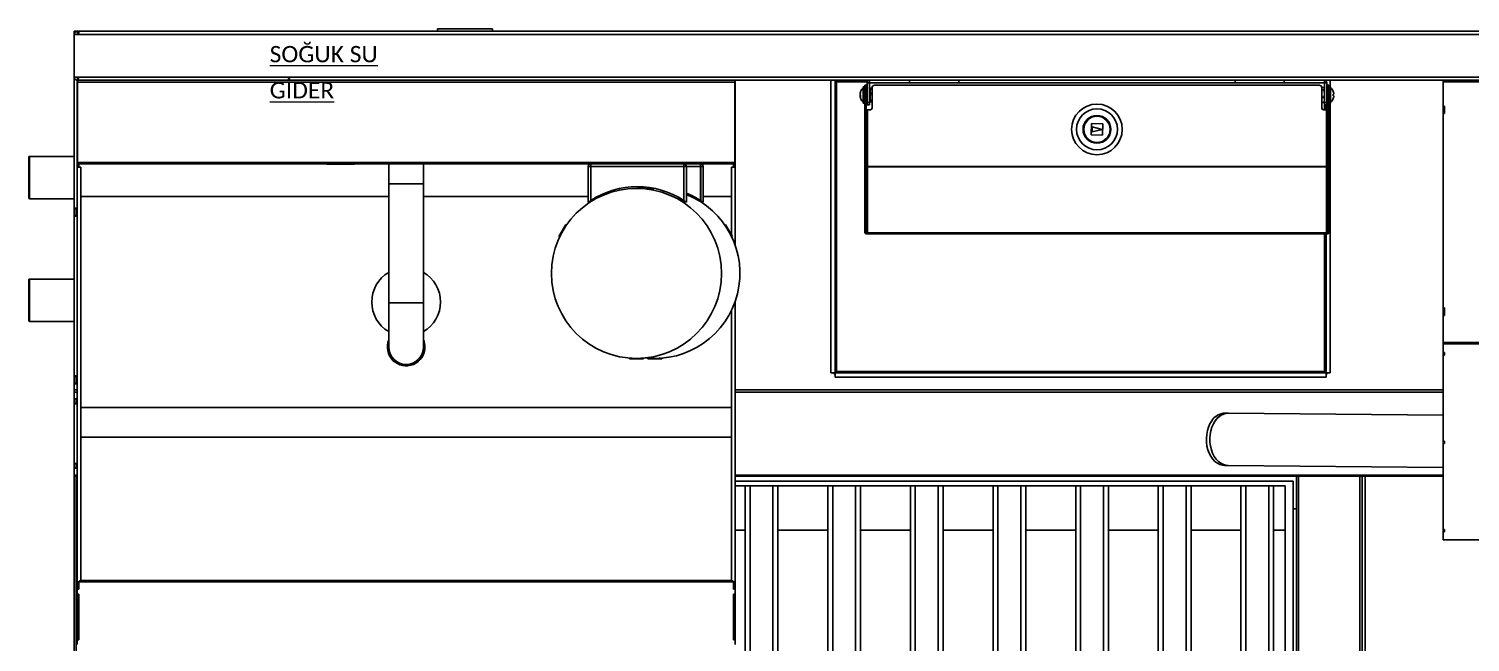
# Model space of a CAD drawing. Header units: millimetres. Extents: x -10496 to -5455, y -188 to 7293.
# Drawn here: x -7166.8 to -7078.7, y 3629.5 to 3667 of the extents above; entities that cross this region are included whole.
import ezdxf

# ---------------------------------------------------------------- set-up
doc = ezdxf.new("R2010")
doc.units = ezdxf.units.MM
doc.linetypes.add('SLD-Solid', pattern=[0])
doc.layers.add('Kıtc-016 Su Tes Yazı 001', color=5, linetype='Continuous')
doc.styles.get("Standard").update_dxf_attribs({"font": 'calibri.ttf', "height": 15})

# ---------------------------------------------------------------- blocks, each defined once
blk = doc.blocks.new('A$C1E774840')
at = {"color": 7, "linetype": 'SLD-Solid', "lineweight": 25}
for p, q in [((24.97, 97.787), (24.97, 97.637)), ((24.97, 97.787), (25.167, 97.787)), ((25.167, 97.787), (28.34, 97.787)), ((28.34, 97.637), (28.34, 97.787)), ((2.78, 97.637), (2.78, 97.436)), ((2.78, 97.637), (2.981, 97.637)), ((2.78, 97.436), (2.78, 94.838)), ((2.78, 97.436), (3.051, 97.436)), ((2.981, 97.637), (2.981, 97.437)), ((3.052, 97.637), (2.981, 97.637)), ((2.981, 97.437), (3.051, 97.437)), ((152.109, 97.436), (3.051, 97.436)), ((152.108, 97.637), (3.052, 97.637)), ((2.78, 94.838), (2.78, 86.829)), ((2.78, 94.838), (3.051, 94.838)), ((2.961, 94.073), (2.961, 94.548)), ((2.981, 94.548), (2.961, 94.548)), ((2.98, 94.838), (2.981, 94.837)), ((2.981, 94.837), (3.011, 94.838)), ((2.981, 94.837), (2.981, 94.637)), ((152.179, 94.637), (2.981, 94.637)), ((2.981, 94.532), (2.981, 94.637)), ((2.981, 94.637), (43.141, 94.637)), ((2.981, 94.532), (43.141, 94.532)), ((2.981, 89.606), (2.981, 94.532)), ((152.109, 94.838), (3.051, 94.838)), ((43.141, 94.637), (43.141, 94.532)), ((43.141, 94.548), (43.161, 94.548)), ((43.141, 89.606), (43.141, 94.532)), ((43.161, 94.073), (43.161, 94.548)), ((49.02, 94.637), (49.02, 76.748)), ((49.28, 94.557), (49.28, 94.637)), ((51.249, 94.557), (49.28, 94.557)), ((49.281, 94.557), (49.28, 94.547)), ((49.28, 94.557), (49.28, 76.748)), ((49.36, 94.547), (49.28, 94.547)), ((49.36, 92.637), (49.36, 94.547)), ((49.37, 94.547), (49.36, 94.537)), ((49.37, 94.547), (49.36, 94.406)), ((49.37, 94.547), (49.37, 94.557)), ((49.37, 76.837), (49.37, 94.547)), ((51.244, 94.547), (49.37, 94.547)), ((51.1, 94.339), (51.18, 94.339)), ((51.1, 94.189), (51.1, 94.339)), ((51.18, 94.339), (51.18, 94.189)), ((51.231, 94.486), (51.381, 94.486)), ((51.231, 94.486), (51.231, 93.289)), ((51.381, 94.486), (51.381, 93.289)), ((51.382, 94.637), (51.382, 94.487)), ((53.831, 94.487), (51.382, 94.487)), ((78.872, 94.339), (51.69, 94.339)), ((53.831, 94.637), (53.831, 94.487)), ((56.831, 94.487), (53.831, 94.487)), ((56.831, 94.637), (56.831, 94.487)), ((73.731, 94.487), (56.831, 94.487)), ((73.731, 94.637), (73.731, 94.487)), ((76.731, 94.487), (73.731, 94.487)), ((76.731, 94.637), (76.731, 94.487)), ((79.18, 94.487), (76.731, 94.487)), ((79.18, 94.637), (79.18, 94.487)), ((79.331, 94.486), (79.181, 94.486)), ((79.181, 93.289), (79.181, 94.486)), ((79.28, 94.637), (79.28, 94.599)), ((79.331, 93.289), (79.331, 94.486)), ((79.382, 94.339), (79.462, 94.339)), ((79.382, 94.189), (79.382, 94.339)), ((79.462, 94.339), (79.462, 94.189)), ((79.54, 94.239), (79.54, 94.637)), ((86.43, 94.536), (86.43, 94.637)), ((135.43, 94.536), (86.43, 94.536)), ((86.43, 93.063), (86.43, 94.536)), ((2.961, 94.073), (2.981, 94.073)), ((2.961, 93.823), (2.961, 94.073)), ((2.981, 93.823), (2.961, 93.823)), ((2.961, 90.347), (2.961, 93.823)), ((43.161, 94.073), (43.141, 94.073)), ((43.141, 93.823), (43.161, 93.823)), ((43.161, 93.823), (43.161, 94.073)), ((43.161, 90.347), (43.161, 93.823)), ((50.807, 93.854), (50.807, 93.827)), ((50.807, 93.762), (50.807, 93.827)), ((50.807, 93.717), (50.807, 93.662)), ((50.807, 93.625), (50.807, 93.663)), ((51.1, 94.239), (51, 94.239)), ((51, 93.61), (51, 94.239)), ((51, 93.239), (51, 93.61)), ((51.18, 94.189), (51.1, 94.189)), ((51.1, 94.189), (51.1, 89.566)), ((51.18, 94.189), (51.18, 89.566)), ((51.231, 93.939), (51.18, 93.939)), ((51.18, 93.539), (51.231, 93.539)), ((51.418, 93.939), (51.381, 93.939)), ((51.381, 93.539), (51.418, 93.539)), ((51.454, 94.166), (51.418, 93.983)), ((51.418, 93.983), (51.418, 94.139)), ((51.418, 93.983), (51.418, 93.586)), ((51.418, 93.586), (51.418, 93.343)), ((51.54, 94.166), (51.454, 94.166)), ((51.54, 93.799), (51.454, 93.799)), ((51.54, 92.939), (51.54, 94.189)), ((79.022, 94.189), (79.145, 94.189)), ((79.022, 92.939), (79.022, 94.189)), ((79.022, 94.057), (79.145, 94.057)), ((79.022, 93.607), (79.145, 93.607)), ((79.145, 94.057), (79.181, 94.123)), ((79.145, 93.29), (79.181, 93.449)), ((79.181, 94.139), (79.171, 94.157)), ((79.382, 93.939), (79.331, 93.939)), ((79.331, 93.539), (79.382, 93.539)), ((79.382, 94.189), (79.382, 89.566)), ((79.462, 94.189), (79.382, 94.189)), ((79.562, 94.239), (79.462, 94.239)), ((79.462, 94.189), (79.462, 89.566)), ((79.562, 94.239), (79.562, 93.739)), ((79.562, 93.739), (79.562, 93.239)), ((79.724, 93.954), (79.726, 93.954)), ((79.724, 93.791), (79.755, 93.791)), ((79.755, 93.688), (79.724, 93.688)), ((79.726, 93.525), (79.724, 93.525)), ((79.755, 93.844), (79.755, 93.791)), ((79.755, 93.688), (79.755, 93.635)), ((49.28, 92.637), (49.36, 92.637)), ((49.28, 92.496), (49.36, 92.496)), ((49.36, 92.637), (49.36, 92.496)), ((49.36, 76.969), (49.36, 92.496)), ((51, 93.239), (51.1, 93.239)), ((51.181, 92.839), (51.181, 89.364)), ((51.262, 92.839), (51.181, 92.839)), ((51.231, 93.289), (51.381, 93.289)), ((51.231, 93.139), (51.231, 93.289)), ((51.381, 93.139), (51.231, 93.139)), ((51.262, 92.839), (51.262, 89.363)), ((51.262, 92.839), (51.44, 92.839)), ((51.381, 93.289), (51.381, 93.139)), ((51.454, 93.373), (51.418, 93.343)), ((51.54, 93.373), (51.454, 93.373)), ((51.54, 93.313), (51.454, 93.313)), ((79.022, 93.29), (79.145, 93.29)), ((79.3, 92.839), (79.122, 92.839)), ((79.171, 93.322), (79.181, 93.339)), ((79.181, 93.289), (79.331, 93.289)), ((79.181, 93.139), (79.181, 93.289)), ((79.331, 93.139), (79.181, 93.139)), ((79.19, 93.139), (79.19, 92.839)), ((79.2, 93.139), (79.2, 92.839)), ((79.28, 92.839), (79.28, 93.139)), ((79.3, 89.363), (79.3, 92.839)), ((79.381, 92.839), (79.3, 92.839)), ((79.331, 93.289), (79.331, 93.139)), ((79.381, 89.364), (79.381, 92.839)), ((79.462, 93.239), (79.562, 93.239)), ((79.54, 76.748), (79.54, 93.239)), ((86.43, 93.063), (86.43, 93.042)), ((86.43, 93.063), (86.53, 93.063)), ((86.53, 93.042), (86.43, 93.042)), ((86.43, 93.042), (86.43, 93.033)), ((86.53, 93.033), (86.43, 93.033)), ((86.43, 93.033), (86.43, 92.635)), ((86.53, 92.635), (86.43, 92.635)), ((86.43, 92.635), (86.43, 92.614)), ((86.43, 92.605), (86.43, 92.614)), ((86.53, 92.614), (86.43, 92.614)), ((86.43, 80.72), (86.43, 92.605)), ((86.53, 92.605), (86.43, 92.605)), ((86.53, 93.063), (86.53, 92.605)), ((86.53, 93.033), (86.53, 92.635)), ((0, 89.076), (0, 89.937)), ((2.78, 89.987), (0.05, 89.987)), ((0.05, 89.987), (0.05, 89.092)), ((2.961, 90.347), (2.981, 90.347)), ((2.961, 90.097), (2.961, 90.347)), ((2.981, 90.097), (2.961, 90.097)), ((2.961, 89.382), (2.961, 90.097)), ((43.161, 90.347), (43.141, 90.347)), ((43.141, 90.097), (43.161, 90.097)), ((43.161, 90.097), (43.161, 90.347)), ((43.161, 89.382), (43.161, 90.097)), ((0, 87.437), (0, 89.076)), ((0.05, 89.092), (0.05, 87.387)), ((3.061, 89.382), (2.961, 89.382)), ((2.961, 89.382), (2.961, 89.332)), ((2.961, 89.332), (3.171, 89.332)), ((2.961, 63.974), (2.961, 89.332)), ((2.981, 89.606), (3.071, 89.606)), ((3.061, 89.382), (3.061, 89.534)), ((3.071, 89.532), (3.061, 89.532)), ((3.061, 89.332), (3.061, 89.382)), ((3.071, 89.606), (43.051, 89.606)), ((3.071, 89.606), (3.071, 89.532)), ((3.071, 89.532), (43.051, 89.532)), ((3.171, 64.081), (3.171, 89.332)), ((18.192, 89.532), (18.211, 89.513)), ((18.222, 89.502), (18.192, 89.532)), ((18.222, 89.502), (18.274, 89.502)), ((18.245, 89.532), (18.275, 89.502)), ((18.274, 89.504), (18.274, 89.502)), ((18.275, 89.502), (18.274, 89.502)), ((18.275, 89.502), (19.9, 89.502)), ((19.9, 89.502), (19.911, 89.514)), ((19.911, 89.513), (19.93, 89.532)), ((21.996, 89.532), (21.996, 81.032)), ((24.126, 81.032), (24.126, 89.532)), ((34.338, 89.372), (34.188, 89.372)), ((34.188, 89.372), (34.188, 87.179)), ((34.338, 89.372), (34.338, 87.281)), ((34.338, 89.179), (34.348, 89.179)), ((34.348, 89.372), (34.348, 89.532)), ((34.348, 87.288), (34.348, 89.372)), ((40.028, 89.372), (34.348, 89.372)), ((40.028, 89.532), (40.028, 89.372)), ((40.028, 89.372), (40.028, 87.288)), ((40.028, 89.372), (40.038, 89.372)), ((40.028, 89.179), (40.038, 89.179)), ((40.038, 87.281), (40.038, 89.372)), ((40.188, 89.372), (40.038, 89.372)), ((40.188, 87.179), (40.188, 89.372)), ((40.188, 89.372), (41.051, 89.372)), ((41.051, 89.372), (41.051, 89.532)), ((41.051, 87.288), (41.051, 89.372)), ((41.061, 89.179), (41.051, 89.179)), ((41.061, 89.372), (41.061, 87.281)), ((41.061, 89.372), (41.211, 89.372)), ((41.211, 89.372), (41.211, 87.179)), ((42.951, 85.175), (42.951, 89.332)), ((43.161, 89.332), (42.951, 89.332)), ((43.051, 89.606), (43.141, 89.606)), ((43.051, 89.532), (43.051, 89.606)), ((43.061, 89.532), (43.051, 89.532)), ((43.061, 89.382), (43.061, 89.534)), ((43.061, 89.382), (43.161, 89.382)), ((43.061, 89.332), (43.061, 89.382)), ((43.161, 89.382), (43.161, 89.332)), ((43.161, 84.573), (43.161, 89.332)), ((51.1, 89.566), (51.18, 89.566)), ((51.1, 89.566), (51.1, 89.145)), ((51.1, 89.145), (51.18, 89.145)), ((51.1, 89.145), (51.1, 86.062)), ((51.18, 89.566), (51.18, 89.145)), ((51.18, 89.145), (51.18, 86.062)), ((51.181, 85.333), (51.181, 89.363)), ((51.261, 89.363), (51.181, 89.363)), ((51.262, 89.363), (51.331, 89.363)), ((51.262, 89.363), (51.262, 89.338)), ((51.262, 89.363), (51.331, 89.363)), ((51.262, 89.338), (51.262, 85.306)), ((51.262, 89.338), (51.331, 89.338)), ((79.231, 89.363), (51.331, 89.363)), ((51.331, 89.363), (51.331, 89.338)), ((79.231, 89.338), (51.331, 89.338)), ((79.3, 89.363), (79.231, 89.363)), ((79.231, 89.338), (79.231, 89.363)), ((79.3, 89.363), (79.231, 89.363)), ((79.3, 89.338), (79.231, 89.338)), ((79.28, 89.363), (79.28, 89.363)), ((79.3, 89.363), (79.3, 89.338)), ((79.3, 85.306), (79.3, 89.338)), ((79.301, 89.363), (79.381, 89.363)), ((79.381, 89.363), (79.381, 85.333)), ((79.462, 89.566), (79.382, 89.566)), ((79.382, 89.566), (79.382, 89.145)), ((79.462, 89.145), (79.382, 89.145)), ((79.382, 89.145), (79.382, 86.062)), ((79.462, 89.566), (79.462, 89.145)), ((79.462, 89.145), (79.462, 86.062)), ((24.109, 88.312), (22.013, 88.312)), ((34.348, 88.679), (34.338, 88.679)), ((40.038, 88.679), (40.028, 88.679)), ((41.051, 88.679), (41.061, 88.679)), ((0.05, 87.387), (2.78, 87.387)), ((3.171, 87.532), (21.996, 87.532)), ((24.126, 87.532), (34.188, 87.532)), ((34.338, 87.679), (34.348, 87.679)), ((34.338, 87.214), (34.338, 87.281)), ((34.538, 87.406), (34.538, 87.335)), ((34.763, 87.532), (34.913, 87.532)), ((35.211, 87.661), (35.211, 87.741)), ((35.361, 87.719), (35.361, 87.8)), ((35.371, 87.804), (35.371, 87.722)), ((39.738, 87.335), (39.738, 87.464)), ((39.838, 87.276), (39.838, 87.406)), ((39.938, 87.345), (39.938, 87.214)), ((40.028, 87.679), (40.038, 87.679)), ((40.038, 87.281), (40.038, 87.179)), ((40.486, 87.532), (40.636, 87.532)), ((40.861, 87.406), (40.861, 87.335)), ((41.061, 87.679), (41.051, 87.679)), ((41.061, 87.214), (41.061, 87.281)), ((41.211, 87.532), (42.951, 87.532)), ((2.78, 86.779), (2.78, 86.829)), ((2.9, 86.829), (2.78, 86.829)), ((2.9, 86.779), (2.78, 86.779)), ((2.78, 86.379), (2.78, 86.779)), ((2.9, 86.379), (2.78, 86.379)), ((2.78, 86.329), (2.78, 86.379)), ((2.9, 86.829), (2.9, 86.329)), ((2.9, 86.379), (2.9, 86.779)), ((40.038, 87.179), (39.991, 87.179)), ((2.78, 86.329), (2.78, 76.57)), ((2.78, 86.329), (2.9, 86.329)), ((32.396, 85.085), (32.816, 85.812)), ((32.86, 85.787), (32.816, 85.812)), ((42.583, 85.812), (42.54, 85.787)), ((42.583, 85.812), (42.623, 85.742)), ((42.623, 85.742), (43.003, 85.085)), ((51.1, 86.062), (51.18, 86.062)), ((51.1, 86.047), (51.1, 86.062)), ((51.18, 86.047), (51.1, 86.047)), ((51.1, 86.047), (51.1, 85.331)), ((51.18, 86.062), (51.18, 86.047)), ((51.18, 86.047), (51.18, 85.331)), ((79.382, 86.062), (79.462, 86.062)), ((79.382, 86.047), (79.382, 86.062)), ((79.462, 86.047), (79.382, 86.047)), ((79.382, 86.047), (79.382, 85.331)), ((79.462, 86.062), (79.462, 86.047)), ((79.462, 86.047), (79.462, 85.331)), ((32.396, 85.085), (32.44, 85.06)), ((42.96, 85.06), (43.003, 85.085)), ((51.18, 85.331), (51.1, 85.331)), ((51.181, 85.33), (51.181, 85.25)), ((51.181, 85.25), (51.331, 85.25)), ((51.262, 85.306), (51.331, 85.306)), ((79.231, 85.306), (51.331, 85.306)), ((51.331, 85.306), (51.331, 85.25)), ((79.231, 85.25), (51.331, 85.25)), ((79.19, 85.25), (79.19, 76.837)), ((79.2, 85.25), (79.2, 76.969)), ((79.3, 85.306), (79.231, 85.306)), ((79.231, 85.25), (79.231, 85.306)), ((79.381, 85.25), (79.231, 85.25)), ((79.28, 76.748), (79.28, 85.25)), ((79.381, 85.33), (79.381, 85.25)), ((79.382, 85.331), (79.462, 85.331)), ((0, 81.576), (0, 82.437)), ((2.78, 82.487), (0.05, 82.487)), ((0.05, 82.487), (0.05, 81.592)), ((0, 79.937), (0, 81.576)), ((0.05, 81.592), (0.05, 79.887)), ((43.161, 63.974), (43.161, 81.091)), ((21.996, 81.032), (21.996, 78.332)), ((21.996, 81.032), (24.126, 81.032)), ((24.126, 78.332), (24.126, 81.032)), ((42.951, 64.081), (42.951, 80.586)), ((86.43, 80.72), (86.43, 80.699)), ((86.43, 80.72), (86.53, 80.72)), ((86.53, 80.699), (86.43, 80.699)), ((86.43, 80.699), (86.43, 80.69)), ((86.53, 80.69), (86.43, 80.69)), ((86.43, 80.69), (86.43, 80.292)), ((86.53, 80.292), (86.43, 80.292)), ((86.43, 80.292), (86.43, 80.271)), ((86.43, 80.262), (86.43, 80.271)), ((86.53, 80.271), (86.43, 80.271)), ((86.43, 78.602), (86.43, 80.262)), ((86.53, 80.262), (86.43, 80.262)), ((86.53, 80.72), (86.53, 80.262)), ((86.53, 80.69), (86.53, 80.292)), ((0.05, 79.887), (2.78, 79.887)), ((135.43, 78.602), (86.43, 78.602)), ((86.43, 78.515), (86.43, 78.602)), ((135.43, 78.515), (86.43, 78.515)), ((86.43, 77.986), (86.43, 78.515)), ((36.718, 77.649), (36.718, 77.599)), ((37.558, 77.599), (36.718, 77.599)), ((37.558, 77.599), (37.558, 77.649)), ((37.841, 77.649), (37.841, 77.599)), ((38.6, 77.599), (37.841, 77.599)), ((38.681, 77.599), (38.6, 77.599)), ((38.681, 77.599), (38.681, 77.649)), ((86.43, 77.986), (86.43, 77.976)), ((86.43, 77.986), (86.53, 77.986)), ((86.53, 77.976), (86.43, 77.976)), ((86.43, 77.976), (86.43, 77.849)), ((86.53, 77.849), (86.43, 77.849)), ((86.43, 77.84), (86.43, 77.849)), ((86.53, 77.84), (86.43, 77.84)), ((86.43, 72.575), (86.43, 77.84)), ((86.53, 77.986), (86.53, 77.84)), ((86.53, 77.976), (86.53, 77.849)), ((49.28, 76.748), (49.02, 76.748)), ((49.28, 76.969), (49.36, 76.969)), ((49.281, 76.747), (79.279, 76.747)), ((49.281, 76.487), (49.281, 76.747)), ((49.36, 76.969), (49.37, 76.837)), ((49.37, 76.837), (49.502, 76.827)), ((79.19, 76.837), (49.37, 76.837)), ((79.059, 76.827), (49.502, 76.827)), ((49.502, 76.747), (49.502, 76.827)), ((79.059, 76.827), (79.19, 76.837)), ((79.059, 76.747), (79.059, 76.827)), ((79.19, 76.837), (79.2, 76.969)), ((79.28, 76.969), (79.2, 76.969)), ((79.279, 76.747), (79.279, 76.487)), ((79.54, 76.748), (79.28, 76.748)), ((2.78, 76.52), (2.78, 76.57)), ((2.9, 76.57), (2.78, 76.57)), ((2.9, 76.52), (2.78, 76.52)), ((2.78, 76.12), (2.78, 76.52)), ((2.9, 76.12), (2.78, 76.12)), ((2.78, 76.07), (2.78, 76.12)), ((2.78, 76.07), (2.78, 75.721)), ((2.78, 76.07), (2.9, 76.07)), ((2.9, 76.57), (2.9, 76.07)), ((2.9, 76.12), (2.9, 76.52)), ((49.281, 76.487), (79.279, 76.487)), ((2.78, 75.721), (2.78, 75.579)), ((2.78, 75.721), (2.961, 75.721)), ((2.78, 75.579), (2.78, 75.161)), ((2.78, 75.579), (2.961, 75.579)), ((2.78, 75.154), (2.78, 75.161)), ((2.9, 75.161), (2.78, 75.161)), ((2.9, 75.154), (2.78, 75.154)), ((2.78, 74.871), (2.78, 75.154)), ((2.9, 75.161), (2.9, 74.864)), ((2.9, 74.871), (2.9, 75.154)), ((43.161, 75.721), (86.43, 75.721)), ((43.161, 75.579), (86.43, 75.579)), ((2.9, 74.871), (2.78, 74.871)), ((2.78, 74.871), (2.78, 74.864)), ((2.78, 74.864), (2.78, 71.211)), ((2.78, 74.864), (2.9, 74.864)), ((3.171, 74.632), (42.951, 74.632)), ((73.321, 74.291), (73.108, 74.293)), ((86.43, 74.171), (73.321, 74.291)), ((3.171, 72.82), (42.951, 72.82)), ((86.43, 72.575), (86.43, 72.569)), ((86.43, 72.575), (86.53, 72.575)), ((86.53, 72.569), (86.43, 72.569)), ((86.43, 72.569), (86.43, 72.442)), ((86.53, 72.442), (86.43, 72.442)), ((86.43, 72.435), (86.43, 72.442)), ((86.43, 67.171), (86.43, 72.435)), ((86.53, 72.435), (86.43, 72.435)), ((86.53, 72.575), (86.53, 72.435)), ((86.53, 72.569), (86.53, 72.442)), ((2.78, 71.203), (2.78, 71.211)), ((2.9, 71.211), (2.78, 71.211)), ((2.9, 71.203), (2.78, 71.203)), ((2.78, 70.921), (2.78, 71.203)), ((2.9, 70.921), (2.78, 70.921)), ((2.78, 70.921), (2.78, 70.914)), ((2.78, 70.914), (2.78, 70.496)), ((2.78, 70.914), (2.9, 70.914)), ((2.78, 70.496), (2.78, 70.437)), ((2.78, 70.496), (2.961, 70.496)), ((2.9, 71.211), (2.9, 70.914)), ((2.9, 70.921), (2.9, 71.203)), ((43.161, 70.496), (86.43, 70.496)), ((73.079, 71.094), (73.291, 71.092)), ((73.291, 71.092), (86.43, 70.971)), ((2.78, 70.437), (2.901, 70.437)), ((2.78, 22.337), (2.78, 70.437)), ((2.78, 70.437), (2.9, 70.437)), ((2.9, 70.437), (2.961, 70.437)), ((2.901, 22.337), (2.901, 70.437)), ((2.901, 70.437), (2.961, 70.437)), ((43.161, 70.437), (86.43, 70.437)), ((77.48, 70.437), (77.48, 22.337)), ((77.601, 70.437), (77.601, 22.337)), ((81.35, 70.437), (77.601, 70.437)), ((81.35, 70.437), (81.35, 22.337)), ((81.48, 70.437), (81.48, 22.337)), ((81.68, 70.437), (81.68, 22.337)), ((77.28, 68.437), (77.48, 68.437)), ((86.43, 67.171), (86.43, 67.161)), ((86.43, 67.171), (86.53, 67.171)), ((86.53, 67.161), (86.43, 67.161)), ((86.43, 67.161), (86.43, 67.034)), ((86.53, 67.034), (86.43, 67.034)), ((86.43, 67.024), (86.43, 67.034)), ((86.43, 66.542), (86.43, 67.024)), ((86.53, 67.024), (86.43, 67.024)), ((86.53, 67.171), (86.53, 67.024)), ((86.53, 67.161), (86.53, 67.034)), ((135.43, 66.542), (86.43, 66.542)), ((86.43, 66.536), (86.43, 66.542)), ((135.43, 66.536), (86.43, 66.536)), ((3.091, 63.974), (2.961, 63.974)), ((2.961, 63.974), (2.961, 63.924)), ((3.061, 63.924), (2.961, 63.924)), ((2.961, 63.534), (2.961, 63.924)), ((2.961, 63.534), (3.061, 63.534)), ((2.961, 63.534), (2.961, 63.524)), ((2.961, 63.524), (2.961, 63.224)), ((3.061, 63.524), (2.961, 63.524)), ((3.061, 63.979), (3.061, 63.974)), ((3.061, 63.974), (43.061, 63.974)), ((3.061, 63.974), (3.061, 63.524)), ((3.061, 63.534), (3.061, 63.924)), ((3.091, 64.033), (3.091, 63.998)), ((3.157, 64.056), (42.965, 64.056)), ((43.031, 64.033), (43.031, 63.998)), ((43.031, 63.974), (43.161, 63.974)), ((43.061, 63.979), (43.061, 63.974)), ((43.061, 63.974), (43.061, 63.524)), ((43.061, 63.924), (43.161, 63.924)), ((43.061, 63.534), (43.061, 63.924)), ((43.161, 63.534), (43.061, 63.534)), ((43.161, 63.524), (43.061, 63.524)), ((43.161, 63.974), (43.161, 63.924)), ((43.161, 63.534), (43.161, 63.924)), ((43.161, 63.534), (43.161, 63.524)), ((43.161, 63.224), (43.161, 63.524)), ((2.961, 63.224), (3.061, 63.224)), ((2.961, 63.224), (2.961, 63.214)), ((3.061, 63.214), (2.961, 63.214)), ((2.961, 60.442), (2.961, 63.214)), ((3.061, 63.224), (3.061, 60.432)), ((3.061, 60.442), (3.061, 63.214)), ((43.061, 63.224), (43.161, 63.224)), ((43.061, 63.224), (43.061, 60.432)), ((43.061, 63.214), (43.161, 63.214)), ((43.061, 60.442), (43.061, 63.214)), ((43.161, 63.224), (43.161, 63.214)), ((43.161, 60.442), (43.161, 63.214)), ((2.961, 60.442), (3.061, 60.442)), ((2.961, 60.442), (2.961, 60.432)), ((2.961, 60.432), (2.961, 60.132)), ((3.061, 60.432), (2.961, 60.432)), ((43.161, 60.442), (43.061, 60.442)), ((43.161, 60.432), (43.061, 60.432)), ((43.161, 60.442), (43.161, 60.432)), ((43.161, 60.132), (43.161, 60.432))]:
    blk.add_line(p, q, dxfattribs=at)
at = {"color": 251, "linetype": 'SLD-Solid', "lineweight": 25}
for p, q in [((64.938, 91.996), (64.924, 91.296)), ((65.638, 91.983), (64.938, 91.996)), ((64.978, 91.495), (64.984, 91.795)), ((65.599, 91.633), (64.978, 91.495)), ((64.984, 91.795), (65.599, 91.633)), ((65.624, 91.283), (65.638, 91.983)), ((64.924, 91.296), (65.624, 91.283)), ((77.28, 70.137), (43.161, 70.137)), ((76.78, 69.837), (43.161, 69.837)), ((43.78, 69.837), (43.78, 22.937)), ((44.08, 69.837), (44.08, 22.937)), ((45.48, 69.837), (45.48, 22.937)), ((45.78, 69.837), (45.78, 22.937)), ((48.83, 69.837), (48.83, 22.937)), ((49.13, 69.837), (49.13, 22.937)), ((50.53, 69.837), (50.53, 22.937)), ((50.83, 69.837), (50.83, 22.937)), ((53.88, 69.837), (53.88, 22.937)), ((54.18, 69.837), (54.18, 22.937)), ((55.58, 69.837), (55.58, 22.937)), ((55.88, 69.837), (55.88, 22.937)), ((58.93, 69.837), (58.93, 22.937)), ((59.23, 69.837), (59.23, 22.937)), ((60.63, 69.837), (60.63, 22.937)), ((60.93, 69.837), (60.93, 22.937)), ((63.98, 69.837), (63.98, 22.937)), ((64.28, 69.837), (64.28, 22.937)), ((65.68, 69.837), (65.68, 22.937)), ((65.98, 69.837), (65.98, 22.937)), ((69.03, 69.837), (69.03, 22.937)), ((69.33, 69.837), (69.33, 22.937)), ((70.73, 69.837), (70.73, 22.937)), ((71.03, 69.837), (71.03, 22.937)), ((74.08, 69.837), (74.08, 22.937)), ((74.38, 69.837), (74.38, 22.937)), ((75.78, 69.837), (75.78, 22.937)), ((76.08, 69.837), (76.08, 22.937)), ((76.78, 22.937), (76.78, 69.837)), ((77.28, 22.637), (77.28, 70.137)), ((43.78, 67.137), (43.161, 67.137)), ((48.83, 67.137), (45.78, 67.137)), ((53.88, 67.137), (50.83, 67.137)), ((58.93, 67.137), (55.88, 67.137)), ((63.98, 67.137), (60.93, 67.137)), ((69.03, 67.137), (65.98, 67.137)), ((74.08, 67.137), (71.03, 67.137)), ((76.78, 67.137), (76.08, 67.137))]:
    blk.add_line(p, q, dxfattribs=at)
at = {"color": 7, "linetype": 'SLD-Solid', "lineweight": 25, "flags": 128}
for points in [[(37.195, 88.032), (37.356, 88.061), (37.7, 88.107)], [(38.205, 88.032), (37.823, 88.013), (37.7, 88.001)], [(73.321, 74.291), (73.268, 74.29), (73.1, 74.263), (72.937, 74.2), (72.782, 74.104), (72.639, 73.976), (72.511, 73.819), (72.401, 73.637), (72.311, 73.434), (72.243, 73.215), (72.199, 72.984), (72.179, 72.746), (72.185, 72.507), (72.216, 72.272), (72.271, 72.047), (72.349, 71.836), (72.449, 71.644), (72.568, 71.475), (72.703, 71.334), (72.852, 71.223), (73.011, 71.145), (73.176, 71.101), (73.291, 71.092)], [(73.079, 71.094), (72.963, 71.103), (72.798, 71.147), (72.639, 71.225), (72.49, 71.336), (72.355, 71.477), (72.236, 71.646), (72.137, 71.838), (72.058, 72.049), (72.003, 72.274), (71.972, 72.509), (71.967, 72.748), (71.986, 72.986), (72.03, 73.217), (72.098, 73.436), (72.188, 73.639), (72.299, 73.821)], [(73.291, 71.092), (73.176, 71.101), (73.011, 71.145), (72.852, 71.223), (72.703, 71.334), (72.568, 71.475), (72.449, 71.644), (72.349, 71.836), (72.271, 72.047), (72.216, 72.272), (72.185, 72.507), (72.179, 72.746), (72.199, 72.984), (72.243, 73.215), (72.311, 73.434), (72.401, 73.637), (72.511, 73.819)]]:
    blk.add_lwpolyline(points, dxfattribs=at)
at = {"color": 251, "linetype": 'SLD-Solid', "lineweight": 25}
for radius in [1.55, 1.25, 0.851, 0.801, 0.8]:
    blk.add_circle((65.281, 91.639), radius, dxfattribs=at)
at = {"color": 7, "linetype": 'SLD-Solid', "lineweight": 25}
blk.add_circle((37.138, 82.832), 5.2, dxfattribs=at)
for centre, radius, start, end in [((3.071, 94.548), 0.11, 144.9032, 180), ((43.051, 94.548), 0.11, 0, 35.0968), ((49.37, 94.547), 0.01, 90, 180), ((51.382, 94.486), 0.151, 90, 180), ((51.382, 94.486), 0.001, 90, 180), ((51.69, 94.189), 0.15, 90, 180), ((78.872, 94.189), 0.15, 0, 90), ((79.18, 94.486), 0.151, 0, 90), ((79.18, 94.486), 0.001, 0, 90), ((51.341, 93.752), 0.544, 157.53685, 169.21813), ((51.341, 93.725), 0.544, 157.53685, 169.21813), ((50.898, 93.832), 0.115, 217.54079, 238.79411), ((50.892, 93.652), 0.107, 125.24983, 142.81847), ((50.898, 93.733), 0.115, 217.54079, 238.79411), ((51.341, 93.727), 0.544, 190.78187, 202.46315), ((51.375, 93.739), 0.58, 130.28212, 159.88352), ((51.375, 93.739), 0.58, 200.11648, 229.71788), ((50.874, 93.946), 0.0375, 159.23961, 200.76039), ((51.343, 93.684), 0.507, 174.36678, 185.63322), ((79.187, 93.739), 0.58, 21.67712, 49.71788), ((79.187, 93.739), 0.58, 310.28212, 338.32288), ((79.187, 93.739), 0.578, 10.41463, 21.76261), ((79.183, 93.739), 0.543, 354.55731, 5.44269), ((79.187, 93.739), 0.578, 338.23739, 349.58537), ((51.44, 92.939), 0.1, 270, 0), ((79.122, 92.939), 0.1, 180, 270), ((0.05, 89.937), 0.05, 90, 180), ((34.348, 89.372), 0.16, 90, 180), ((34.348, 89.372), 0.01, 90, 180), ((40.028, 89.372), 0.16, 0, 90), ((40.028, 89.372), 0.01, 0, 90), ((41.051, 89.372), 0.16, 0, 90), ((41.051, 89.372), 0.01, 0, 90), ((37.188, 82.932), 5.2, 56.89645, 123.10355), ((0.05, 87.437), 0.05, 180, 270), ((37.188, 82.932), 5.2, 123.23518, 125.23442), ((38.261, 82.832), 5.2, 263.80241, 68.24594), ((37.188, 82.932), 5.2, 54.76558, 56.76482), ((38.211, 82.932), 5.2, 56.89645, 67.65153), ((38.211, 82.932), 5.2, 54.76558, 56.76482), ((23.061, 81.082), 2.1, 120.4737, 239.5263), ((23.061, 81.082), 2.1, 300.4737, 59.5263), ((0.05, 82.437), 0.05, 90, 180), ((0.05, 79.937), 0.05, 180, 270), ((23.061, 78.332), 1.15, 157.83283, 0), ((23.061, 78.332), 1.15, 0, 22.16717), ((23.061, 78.332), 1.065, 180, 0), ((49.281, 76.748), 0.081, 180, 270), ((49.281, 76.748), 0.001, 180, 270), ((79.279, 76.748), 0.081, 270, 0), ((79.279, 76.748), 0.001, 270, 0), ((73.145, 73.3), 0.994, 92.12735, 148.39755), ((73.358, 73.298), 0.994, 92.12735, 148.39755)]:
    blk.add_arc(centre, radius, start, end, dxfattribs=at)
for centre, start_param, end_param in [((3.066, 64.081), 4.952793, 6.283185), ((43.056, 64.081), 3.141593, 4.471985)]:
    blk.add_ellipse(centre, major_axis=(0.105, 0), ratio=0.466308, start_param=start_param, end_param=end_param, dxfattribs=at)
for points in [[(2.981, 97.637), (2.955, 97.634), (2.902, 97.628), (2.836, 97.582), (2.789, 97.515), (2.783, 97.463), (2.78, 97.436)], [(2.981, 97.437), (2.981, 97.437), (2.981, 97.437), (2.98, 97.437), (2.98, 97.437), (2.98, 97.437), (2.98, 97.436)], [(3.051, 97.436), (3.051, 97.463), (3.051, 97.515), (3.051, 97.582), (3.051, 97.628), (3.052, 97.634), (3.052, 97.637)], [(51.181, 89.364), (51.182, 89.364), (51.185, 89.364), (51.203, 89.364), (51.23, 89.364), (51.251, 89.363), (51.262, 89.363)], [(51.262, 89.338), (51.251, 89.339), (51.23, 89.339), (51.203, 89.345), (51.185, 89.353), (51.182, 89.36), (51.181, 89.363)], [(51.262, 89.363), (51.262, 89.363), (51.262, 89.363), (51.261, 89.363), (51.261, 89.363), (51.261, 89.363), (51.261, 89.363)], [(79.3, 89.363), (79.311, 89.363), (79.332, 89.364), (79.359, 89.364), (79.377, 89.364), (79.38, 89.364), (79.381, 89.364)], [(79.381, 89.363), (79.38, 89.36), (79.377, 89.353), (79.359, 89.345), (79.332, 89.339), (79.311, 89.339), (79.3, 89.338)], [(79.301, 89.363), (79.301, 89.363), (79.301, 89.363), (79.301, 89.363), (79.3, 89.363), (79.3, 89.363), (79.3, 89.363)], [(51.181, 85.25), (51.17, 85.251), (51.149, 85.253), (51.122, 85.272), (51.104, 85.299), (51.101, 85.32), (51.1, 85.331)], [(51.181, 85.33), (51.181, 85.33), (51.181, 85.33), (51.18, 85.33), (51.18, 85.33), (51.18, 85.33), (51.18, 85.331)], [(51.181, 85.333), (51.182, 85.33), (51.185, 85.323), (51.203, 85.314), (51.23, 85.307), (51.251, 85.306), (51.262, 85.306)], [(79.3, 85.306), (79.311, 85.306), (79.332, 85.307), (79.359, 85.314), (79.377, 85.323), (79.38, 85.33), (79.381, 85.333)], [(79.462, 85.331), (79.461, 85.32), (79.458, 85.299), (79.44, 85.272), (79.413, 85.253), (79.392, 85.251), (79.381, 85.25)], [(79.382, 85.331), (79.382, 85.33), (79.382, 85.33), (79.382, 85.33), (79.381, 85.33), (79.381, 85.33), (79.381, 85.33)]]:
    blk.add_open_spline(points, degree=3, dxfattribs=at)
for points, knots in [([(2.78, 94.838), (2.783, 94.814), (2.788, 94.766), (2.826, 94.705), (2.88, 94.66), (2.935, 94.64), (2.97, 94.638), (2.981, 94.637)], [0, 0, 0, 0, 0.232619, 0.45255, 0.672477, 0.892403, 1, 1, 1, 1]), ([(2.981, 94.637), (2.986, 94.64), (2.997, 94.645), (3.013, 94.683), (3.028, 94.738), (3.041, 94.793), (3.048, 94.827), (3.051, 94.838)], [0, 0, 0, 0, 0.232619, 0.45255, 0.672477, 0.892403, 1, 1, 1, 1]), ([(50.838, 93.716), (50.836, 93.716), (50.825, 93.716), (50.814, 93.716), (50.807, 93.717)], [0, 0, 0, 0, 0.274998, 1, 1, 1, 1]), ([(50.807, 93.663), (50.814, 93.663), (50.825, 93.663), (50.836, 93.663), (50.838, 93.663)], [0, 0, 0, 0, 0.725002, 1, 1, 1, 1]), ([(51.418, 94.136), (51.418, 94.137), (51.418, 94.14), (51.421, 94.145), (51.428, 94.152), (51.439, 94.159), (51.449, 94.164), (51.454, 94.166)], [0, 0, 0, 0, 0.070013, 0.29978, 0.530809, 0.765015, 1, 1, 1, 1]), ([(51.418, 93.983), (51.418, 93.978), (51.419, 93.917), (51.437, 93.856), (51.454, 93.799)], [0, 0, 0, 0, 0.070185, 1, 1, 1, 1]), ([(51.454, 93.799), (51.449, 93.782), (51.428, 93.712), (51.422, 93.64), (51.418, 93.586)], [0, 0, 0, 0, 0.257551, 1, 1, 1, 1]), ([(51.418, 93.586), (51.419, 93.567), (51.421, 93.495), (51.44, 93.424), (51.454, 93.373)], [0, 0, 0, 0, 0.268634, 1, 1, 1, 1]), ([(79.171, 94.157), (79.171, 94.157), (79.168, 94.163), (79.16, 94.174), (79.15, 94.184), (79.145, 94.189)], [0, 0, 0, 0, 0.040211, 0.519308, 1, 1, 1, 1]), ([(79.145, 94.057), (79.151, 94.038), (79.172, 93.965), (79.177, 93.889), (79.181, 93.832)], [0, 0, 0, 0, 0.257551, 1, 1, 1, 1]), ([(79.181, 93.832), (79.18, 93.812), (79.178, 93.736), (79.159, 93.662), (79.145, 93.607)], [0, 0, 0, 0, 0.268634, 1, 1, 1, 1]), ([(79.181, 93.449), (79.181, 93.452), (79.18, 93.506), (79.162, 93.559), (79.145, 93.607)], [0, 0, 0, 0, 0.070185, 1, 1, 1, 1]), ([(51.418, 93.343), (51.418, 93.342), (51.418, 93.339), (51.421, 93.334), (51.428, 93.327), (51.439, 93.32), (51.449, 93.315), (51.454, 93.313)], [0, 0, 0, 0, 0.070013, 0.29978, 0.530809, 0.765015, 1, 1, 1, 1]), ([(79.171, 93.322), (79.171, 93.322), (79.168, 93.316), (79.16, 93.305), (79.15, 93.295), (79.145, 93.29)], [0, 0, 0, 0, 0.040211, 0.519308, 1, 1, 1, 1]), ([(2.984, 89.606), (2.985, 89.6), (2.987, 89.582), (3.006, 89.557), (3.036, 89.536), (3.059, 89.533), (3.071, 89.532)], [0, 0, 0, 0, 0.154032, 0.436022, 0.718011, 1, 1, 1, 1]), ([(43.051, 89.532), (43.063, 89.533), (43.086, 89.536), (43.116, 89.557), (43.135, 89.582), (43.137, 89.6), (43.138, 89.606)], [0, 0, 0, 0, 0.281989, 0.563978, 0.845968, 1, 1, 1, 1]), ([(51.261, 89.363), (51.26, 89.363), (51.259, 89.362), (51.256, 89.362), (51.253, 89.362), (51.251, 89.363), (51.25, 89.363)], [0, 0, 0, 0, 0.2402198, 0.4849123, 0.7372264, 1, 1, 1, 1]), ([(79.312, 89.363), (79.311, 89.363), (79.309, 89.362), (79.306, 89.362), (79.303, 89.362), (79.302, 89.363), (79.301, 89.363)], [0, 0, 0, 0, 0.2627736, 0.5150877, 0.7597802, 1, 1, 1, 1]), ([(37.082, 77.632), (37.08, 77.632), (37.076, 77.632), (37.042, 77.633), (36.986, 77.634), (36.929, 77.636), (36.864, 77.639), (36.819, 77.642), (36.797, 77.643)], [0, 0, 0, 0, 0.249937, 0.499315, 0.624351, 0.749754, 0.874783, 1, 1, 1, 1]), ([(38.318, 77.632), (38.319, 77.632), (38.323, 77.632), (38.357, 77.633), (38.413, 77.634), (38.47, 77.636), (38.535, 77.639), (38.58, 77.642), (38.602, 77.643)], [0, 0, 0, 0, 0.249937, 0.499315, 0.624351, 0.749754, 0.874783, 1, 1, 1, 1]), ([(49.28, 76.969), (49.282, 76.956), (49.286, 76.93), (49.314, 76.892), (49.345, 76.861), (49.365, 76.843), (49.37, 76.837)], [0, 0, 0, 0, 0.2935126, 0.5874287, 0.8813455, 1, 1, 1, 1]), ([(49.37, 76.837), (49.383, 76.824), (49.409, 76.796), (49.448, 76.763), (49.479, 76.749), (49.497, 76.748), (49.502, 76.747)], [0, 0, 0, 0, 0.293513, 0.587429, 0.881346, 1, 1, 1, 1]), ([(79.059, 76.747), (79.072, 76.749), (79.098, 76.753), (79.136, 76.781), (79.167, 76.812), (79.185, 76.832), (79.19, 76.837)], [0, 0, 0, 0, 0.293513, 0.587429, 0.881346, 1, 1, 1, 1]), ([(79.19, 76.837), (79.204, 76.85), (79.232, 76.876), (79.265, 76.915), (79.279, 76.946), (79.28, 76.964), (79.28, 76.969)], [0, 0, 0, 0, 0.293513, 0.587429, 0.881346, 1, 1, 1, 1])]:
    blk.add_open_spline(points, degree=3, knots=knots, dxfattribs=at)
at = {"layer": 'Kıtc-016 Su Tes Yazı 001', "lineweight": 5, "char_height": 1, "attachment_point": 1}
for s, insert in [('{\\L\\C5;SOĞUK SU}', (14.72, 96.738)), ('{\\L\\C5;GİDER}', (14.72, 94.532))]:
    blk.add_mtext_dynamic_manual_height_columns(s, width=14.94237, gutter_width=50, heights=[0], dxfattribs=dict(at, insert=insert))

msp = doc.modelspace()

# ---------------------------------------------------------------- block references
msp.add_blockref('A$C1E774840', (-7166.756, 3569.24))

doc.saveas('drawing.dxf')
